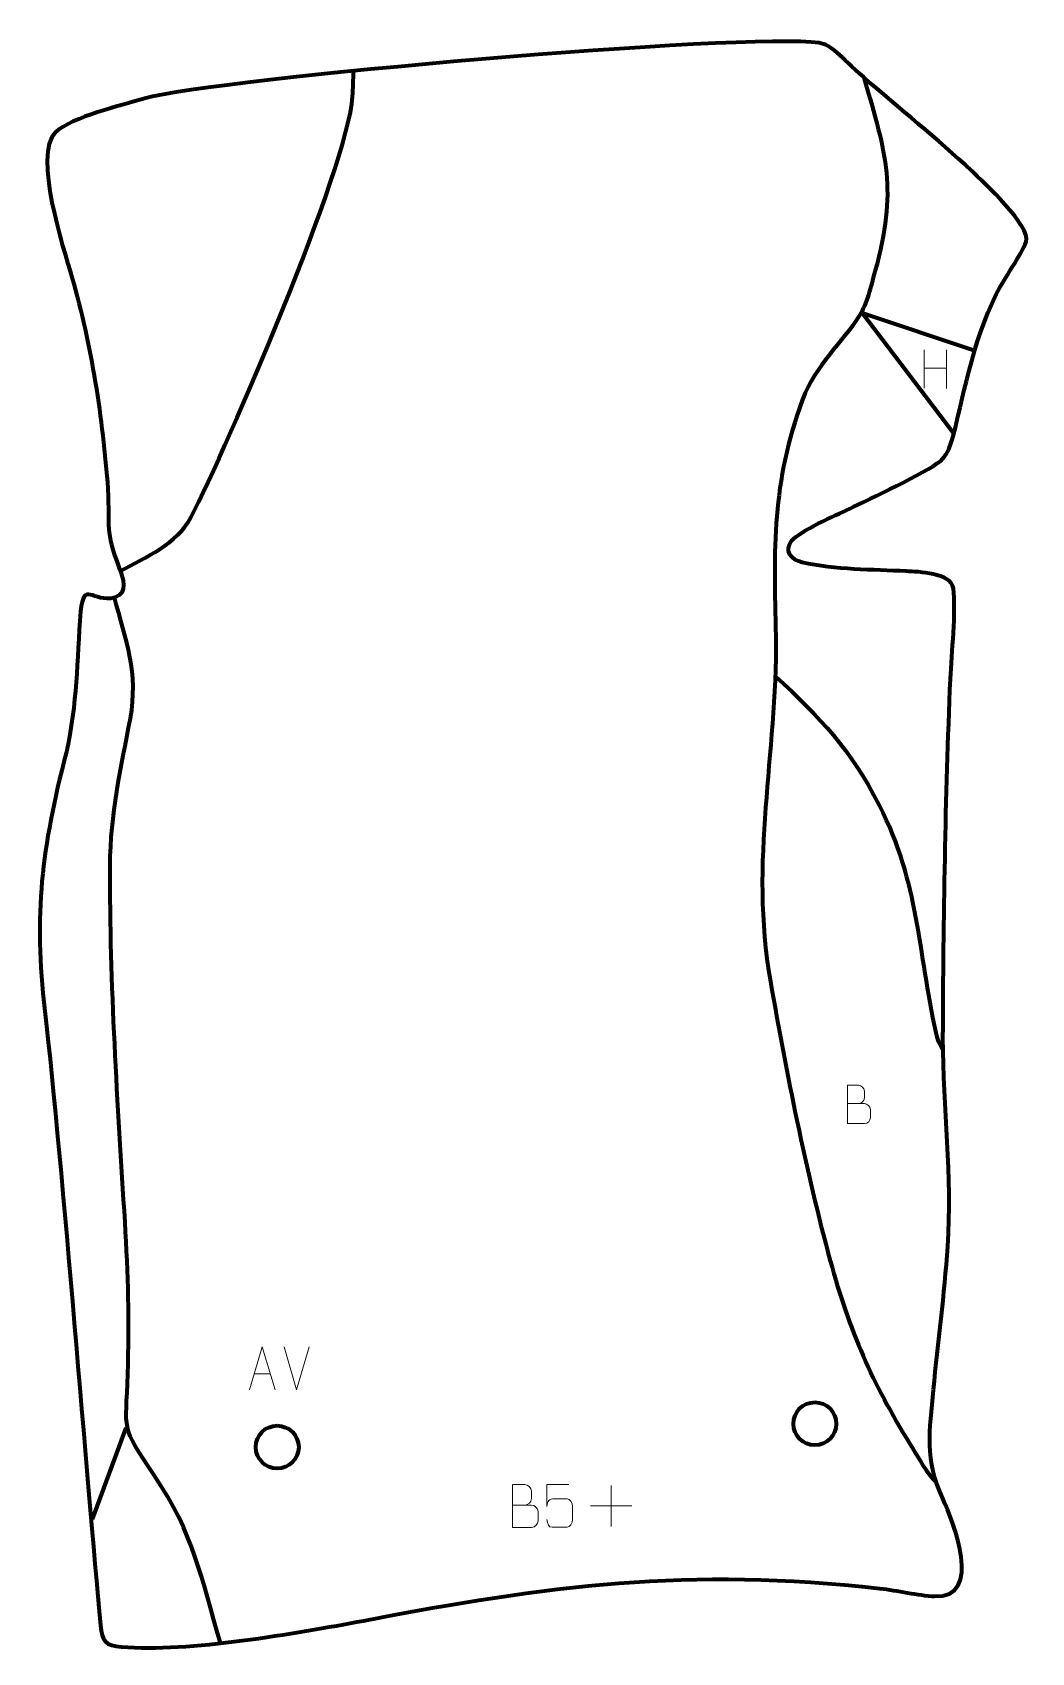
# Model space of a CAD drawing. Header units: millimetres. Extents: x -491 to 91, y 9 to 953.
import ezdxf

# ---------------------------------------------------------------- set-up
doc = ezdxf.new("R2010")
doc.units = ezdxf.units.MM
doc.header["$MEASUREMENT"] = 0
doc.layers.add('layer 1', color=7, linetype='Continuous')
doc.layers.add('layer 2', color=7, linetype='Continuous')

msp = doc.modelspace()

# ---------------------------------------------------------------- linework, layer by layer
at = {"layer": 'layer 1', "color": 142, "lineweight": 200}
for centre in [(-35.2806, 142.5557), (-348.4152, 128.9296)]:
    msp.add_ellipse(centre, major_axis=(0, 12.5), ratio=1, dxfattribs=at)
at = {"layer": 'layer 1', "color": 142, "lineweight": 158}
for points, knots in [([(-439.789, 639.1461), (-424.9464, 647.6678), (-406.868, 654.5955), (-398.7028, 670.4747), (-398.7028, 670.4747), (-377.2262, 712.2412), (-307.5762, 873.0697), (-304.494, 915.6684), (-304.494, 915.6684), (-304.1369, 920.6036), (-304.1153, 925.5572), (-303.8737, 930.4994)], [0, 0, 0, 0, 0.25, 0.25, 0.25, 0.25, 0.5, 0.5, 0.5, 0.5, 1, 1, 1, 1]), ([(-6.8398, 926.8511), (6.5433, 881.4034), (12.8578, 861.287), (-0.2463, 813.8849), (-0.2463, 813.8849), (-2.9309, 804.1735), (-4.7576, 795.333), (-9.3849, 787.9376), (-9.3849, 787.9376), (-19.4772, 771.8077), (-34.7932, 759.6568), (-42.4153, 739.1827), (-42.4153, 739.1827), (-60.3769, 690.9358), (-59.3438, 651.6386), (-57.998, 601.3476), (-57.998, 601.3476), (-57.3438, 531.5224), (-73.6011, 471.1906), (-61.1694, 400.2113), (-61.1694, 400.2113), (-51.786, 346.636), (-40.5788, 289.8903), (-26.2982, 237.4659), (-26.2982, 237.4659), (-15.1294, 196.4649), (-1.9689, 166.5604), (20.3051, 130.3838), (20.3051, 130.3838), (23.3913, 125.4714), (28.8461, 115.7648), (32.6029, 111.5254), (32.6029, 111.5254), (33.5832, 110.4193), (34.5582, 109.3061), (35.5354, 108.197)], [0, 0, 0, 0, 0.1, 0.1, 0.1, 0.1, 0.2, 0.2, 0.2, 0.2, 0.3, 0.3, 0.3, 0.3, 0.4, 0.4, 0.4, 0.4, 0.5, 0.5, 0.5, 0.5, 0.6, 0.6, 0.6, 0.6, 0.7, 0.7, 0.7, 0.7, 0.8, 0.8, 0.8, 0.8, 1, 1, 1, 1]), ([(45.7002, 719.3023), (45.7002, 719.3023), (-7.7801, 789.6113), (-7.7801, 789.6113), (-7.7801, 789.6113), (-7.7801, 789.6113), (57.8164, 767.6829), (57.8164, 767.6829)], [0, 0, 0, 0, 0.33333333, 0.33333333, 0.33333333, 0.33333333, 1, 1, 1, 1]), ([(-381.3924, 14.8249), (-393.1045, 53.6381), (-396.519, 77.6315), (-420.1112, 112.6175), (-420.1112, 112.6175), (-440.1659, 142.3578), (-436.4143, 137.622), (-435.4343, 171.6685), (-435.4343, 171.6685), (-434.524, 202.325), (-435.1147, 229.4303), (-437.0541, 260.022), (-437.0541, 260.022), (-441.3118, 328.7394), (-445.9663, 398.7427), (-445.7239, 467.5651), (-445.7239, 467.5651), (-445.6177, 497.7109), (-439.384, 524.0327), (-433.9478, 553.334), (-433.9478, 553.334), (-429.0866, 579.8562), (-436.495, 598.7223), (-443.2168, 623.7314)], [0, 0, 0, 0, 0.14285714, 0.14285714, 0.14285714, 0.14285714, 0.28571429, 0.28571429, 0.28571429, 0.28571429, 0.42857143, 0.42857143, 0.42857143, 0.42857143, 0.57142857, 0.57142857, 0.57142857, 0.57142857, 0.71428571, 0.71428571, 0.71428571, 0.71428571, 1, 1, 1, 1]), ([(-58.3574, 578.0348), (-31.4258, 552.9204), (-15.0904, 536.3448), (2.1826, 502.8675), (2.1826, 502.8675), (25.4248, 457.2883), (24.4809, 418.1456), (35.2025, 370.2388), (35.2025, 370.2388), (36.2504, 365.6126), (36.891, 364.1253), (39.4285, 360.1293)], [0, 0, 0, 0, 0.25, 0.25, 0.25, 0.25, 0.5, 0.5, 0.5, 0.5, 1, 1, 1, 1])]:
    msp.add_open_spline(points, degree=3, knots=knots, dxfattribs=at)
at = {"layer": 'layer 1', "color": 250, "lineweight": 9}
for points in [[(28.377, 767.9694), (28.377, 767.9694), (28.377, 745.7767), (28.377, 745.7767)], [(41.4927, 767.9694), (41.4927, 767.9694), (41.4927, 745.6191), (41.4927, 745.6191)], [(28.3945, 757.327), (28.3945, 757.327), (41.4927, 757.327), (41.4927, 757.327)], [(-337.1003, 162.3269), (-337.1003, 162.3269), (-344.4221, 187.2805), (-344.4221, 187.2805)], [(-329.7784, 187.2805), (-329.7784, 187.2805), (-337.1002, 162.3269), (-337.1002, 162.3269)], [(-361.7372, 171.5836), (-361.7372, 171.5836), (-352.2415, 171.5836), (-352.2415, 171.5836)], [(-153.8949, 106.6632), (-153.8949, 106.6632), (-153.8949, 82.6853), (-153.8949, 82.6853)], [(-165.8838, 94.6742), (-165.8838, 94.6742), (-141.9059, 94.6742), (-141.9059, 94.6742)]]:
    msp.add_open_spline(points, degree=3, dxfattribs=at)
for points, knots in [([(-16.2217, 328.9826), (-12.9627, 328.983), (-9.7033, 328.983), (-6.4436, 328.9826), (-6.4436, 328.9826), (-4.6743, 328.9671), (-2.9514, 327.4121), (-2.9514, 325.5763), (-2.9514, 325.5763), (-2.9517, 324.5655), (-2.9517, 321.8342), (-2.9514, 320.8231), (-2.9514, 320.8231), (-2.9355, 319.159), (-4.3168, 317.3552), (-6.3962, 317.3704), (-6.3962, 317.3704), (-9.6562, 317.3707), (-12.9159, 317.3707), (-16.1752, 317.3704), (-16.1752, 317.3704), (-16.1752, 324.8208), (-16.1752, 332.2709), (-16.1752, 339.7207), (-16.1752, 339.7207), (-14.0491, 339.7207), (-11.9227, 339.7207), (-9.7962, 339.7207), (-9.7962, 339.7207), (-8.2907, 339.7365), (-6.4127, 338.0253), (-6.3968, 336.2676), (-6.3968, 336.2676), (-6.3972, 334.417), (-6.3972, 334.2863), (-6.3968, 332.4354), (-6.3968, 332.4354), (-6.3814, 330.5848), (-8.0423, 328.9671), (-9.8427, 328.9826)], [0, 0, 0, 0, 0.09090909, 0.09090909, 0.09090909, 0.09090909, 0.18181818, 0.18181818, 0.18181818, 0.18181818, 0.27272727, 0.27272727, 0.27272727, 0.27272727, 0.36363636, 0.36363636, 0.36363636, 0.36363636, 0.45454545, 0.45454545, 0.45454545, 0.45454545, 0.54545455, 0.54545455, 0.54545455, 0.54545455, 0.63636364, 0.63636364, 0.63636364, 0.63636364, 0.72727273, 0.72727273, 0.72727273, 0.72727273, 0.81818182, 0.81818182, 0.81818182, 0.81818182, 1, 1, 1, 1]), ([(-364.4598, 162.3342), (-364.4598, 162.3342), (-357.0888, 187.2877), (-357.0888, 187.2877), (-357.0888, 187.2877), (-357.0888, 187.2877), (-349.5189, 162.3342), (-349.5189, 162.3342)], [0, 0, 0, 0, 0.33333333, 0.33333333, 0.33333333, 0.33333333, 1, 1, 1, 1]), ([(-211.277, 95.1622), (-207.6384, 95.1626), (-204.0513, 95.1626), (-200.4119, 95.1622), (-200.4119, 95.1622), (-198.4365, 95.1449), (-196.5129, 93.4088), (-196.5129, 91.3592), (-196.5129, 91.3592), (-196.5133, 90.2306), (-196.5133, 87.1812), (-196.5129, 86.0523), (-196.5129, 86.0523), (-196.4953, 84.1944), (-198.0374, 82.1805), (-200.3589, 82.1974), (-200.3589, 82.1974), (-203.9987, 82.1978), (-207.6381, 82.1978), (-211.277, 82.1974), (-211.277, 82.1974), (-211.277, 90.5157), (-211.277, 98.8335), (-211.277, 107.151), (-211.277, 107.151), (-208.9033, 107.151), (-206.5292, 107.151), (-204.155, 107.151), (-204.155, 107.151), (-202.4742, 107.1686), (-200.3774, 105.2581), (-200.3597, 103.2957), (-200.3597, 103.2957), (-200.3601, 101.2296), (-200.3601, 101.0836), (-200.3597, 99.0171), (-200.3597, 99.0171), (-200.3424, 96.951), (-202.1969, 95.1449), (-204.2069, 95.1622)], [0, 0, 0, 0, 0.09090909, 0.09090909, 0.09090909, 0.09090909, 0.18181818, 0.18181818, 0.18181818, 0.18181818, 0.27272727, 0.27272727, 0.27272727, 0.27272727, 0.36363636, 0.36363636, 0.36363636, 0.36363636, 0.45454545, 0.45454545, 0.45454545, 0.45454545, 0.54545455, 0.54545455, 0.54545455, 0.54545455, 0.63636364, 0.63636364, 0.63636364, 0.63636364, 0.72727273, 0.72727273, 0.72727273, 0.72727273, 0.81818182, 0.81818182, 0.81818182, 0.81818182, 1, 1, 1, 1]), ([(-178.5007, 107.129), (-178.5007, 107.129), (-191.3524, 107.129), (-191.3524, 107.129), (-191.3524, 107.129), (-191.3521, 102.8984), (-191.3521, 98.6675), (-191.3524, 94.4363), (-191.3524, 94.4363), (-191.3527, 97.7464), (-189.7217, 98.8182), (-186.9097, 98.8787), (-186.9097, 98.8787), (-184.4701, 98.879), (-182.0306, 98.879), (-179.5914, 98.8787), (-179.5914, 98.8787), (-177.9416, 98.8855), (-176.4667, 96.505), (-176.4382, 94.4363), (-176.4382, 94.4363), (-176.4385, 91.849), (-176.4385, 89.2614), (-176.4382, 86.6737), (-176.4382, 86.6737), (-176.392, 84.7143), (-177.8914, 82.278), (-179.5173, 82.2195), (-179.5173, 82.2195), (-181.4738, 82.2198), (-186.3688, 82.2198), (-188.3258, 82.2195), (-188.3258, 82.2195), (-190.1713, 82.2107), (-191.2784, 84.1755), (-191.2992, 86.7266)], [0, 0, 0, 0, 0.1, 0.1, 0.1, 0.1, 0.2, 0.2, 0.2, 0.2, 0.3, 0.3, 0.3, 0.3, 0.4, 0.4, 0.4, 0.4, 0.5, 0.5, 0.5, 0.5, 0.6, 0.6, 0.6, 0.6, 0.7, 0.7, 0.7, 0.7, 0.8, 0.8, 0.8, 0.8, 1, 1, 1, 1])]:
    msp.add_open_spline(points, degree=3, knots=knots, dxfattribs=at)
at = {"layer": 'layer 1', "color": 142, "lineweight": 158}
msp.add_open_spline([(-455.9621, 86.8786), (-455.9621, 86.8786), (-436.3414, 140.2575), (-436.3414, 140.2575)], degree=3, dxfattribs=at)
at = {"layer": 'layer 2', "color": 242, "lineweight": 158}
msp.add_open_spline([(-32.7942, 946.848), (-25.2734, 945.7505), (-20.8367, 939.1766), (-6.8398, 926.8511), (-6.8398, 926.8511), (13.7024, 908.7619), (36.4578, 890.9308), (56.1267, 872.2463), (56.1267, 872.2463), (62.7825, 865.8282), (90.9626, 840.0148), (87.7574, 831.0696), (87.7574, 831.0696), (84.9561, 823.2514), (74.7605, 809.2754), (70.321, 800.4764), (70.321, 800.4764), (56.4071, 770.3207), (53.0211, 749.2071), (45.3501, 717.8669), (45.3501, 717.8669), (43.4089, 710.5225), (41.1037, 706.3405), (38.0153, 703.4615), (38.0153, 703.4615), (28.7847, 695.9762), (-3.1362, 681.2249), (-15.1611, 675.4446), (-15.1611, 675.4446), (-23.3671, 671.4999), (-44.1477, 662.6846), (-48.8266, 656.8254), (-48.8266, 656.8254), (-53.3604, 651.1479), (-48.9711, 645.6962), (-42.5748, 644.1259), (-42.5748, 644.1259), (-23.325, 639.9181), (-1.7266, 640.0768), (17.9694, 639.0809), (17.9694, 639.0809), (25.1587, 638.737), (43.7467, 638.2901), (45.4105, 629.1414), (45.4105, 629.1414), (47.1109, 615.4583), (44.3807, 591.3657), (43.6921, 576.4729), (43.6921, 576.4729), (40.7705, 507.131), (39.637, 436.701), (39.3474, 367.283), (39.3474, 367.283), (39.5284, 325.9856), (44.8923, 287.5263), (42.1727, 245.7404), (42.1727, 245.7404), (40.2186, 217.549), (36.5335, 190.2499), (33.8198, 162.2625), (33.8198, 162.2625), (31.5496, 139.1207), (28.771, 120.8052), (39.2757, 99.0114), (39.2757, 99.0114), (45.0558, 85.4149), (63.4768, 40.6552), (34.4157, 42.0735), (34.4157, 42.0735), (24.8354, 42.5411), (12.7298, 45.4719), (2.5141, 46.624), (2.5141, 46.624), (-108.264, 59.1181), (-191.3841, 48.5127), (-298.195, 27.797), (-298.195, 27.797), (-337.5848, 20.5535), (-400.1089, 9.2478), (-439.0503, 12.6508), (-439.0503, 12.6508), (-448.5131, 13.4778), (-450.3801, 15.5507), (-451.3185, 25.2612), (-451.3185, 25.2612), (-459.3869, 108.7513), (-473.2514, 292.0397), (-483.7848, 382.9056), (-483.7848, 382.9056), (-490.3466, 439.511), (-485.6949, 477.7781), (-471.3748, 533.1656), (-471.3748, 533.1656), (-464.7589, 562.7256), (-465.2427, 586.2411), (-462.9631, 615.657), (-462.9631, 615.657), (-461.0331, 634.4587), (-456.1177, 620.229), (-442.9838, 623.793), (-442.9838, 623.793), (-435.2006, 626.5807), (-438.2077, 634.8589), (-440.4106, 640.8606), (-440.4106, 640.8606), (-448.9679, 664.0208), (-445.8521, 663.3155), (-447.0607, 687.0319), (-447.0607, 687.0319), (-450.0501, 728.2474), (-456.6407, 770.5765), (-467.995, 810.3261), (-467.995, 810.3261), (-472.7788, 826.9275), (-490.9958, 881.8199), (-477.4984, 894.7578), (-477.4984, 894.7578), (-468.2783, 903.5956), (-438.7696, 910.6999), (-425.7109, 914.3931), (-425.7109, 914.3931), (-383.929, 926.2097), (-74.671, 952.9588), (-32.7942, 946.848)], degree=3, knots=[0, 0, 0, 0, 0.03125, 0.03125, 0.03125, 0.03125, 0.0625, 0.0625, 0.0625, 0.0625, 0.09375, 0.09375, 0.09375, 0.09375, 0.125, 0.125, 0.125, 0.125, 0.15625, 0.15625, 0.15625, 0.15625, 0.1875, 0.1875, 0.1875, 0.1875, 0.21875, 0.21875, 0.21875, 0.21875, 0.25, 0.25, 0.25, 0.25, 0.28125, 0.28125, 0.28125, 0.28125, 0.3125, 0.3125, 0.3125, 0.3125, 0.34375, 0.34375, 0.34375, 0.34375, 0.375, 0.375, 0.375, 0.375, 0.40625, 0.40625, 0.40625, 0.40625, 0.4375, 0.4375, 0.4375, 0.4375, 0.46875, 0.46875, 0.46875, 0.46875, 0.5, 0.5, 0.5, 0.5, 0.53125, 0.53125, 0.53125, 0.53125, 0.5625, 0.5625, 0.5625, 0.5625, 0.59375, 0.59375, 0.59375, 0.59375, 0.625, 0.625, 0.625, 0.625, 0.65625, 0.65625, 0.65625, 0.65625, 0.6875, 0.6875, 0.6875, 0.6875, 0.71875, 0.71875, 0.71875, 0.71875, 0.75, 0.75, 0.75, 0.75, 0.78125, 0.78125, 0.78125, 0.78125, 0.8125, 0.8125, 0.8125, 0.8125, 0.84375, 0.84375, 0.84375, 0.84375, 0.875, 0.875, 0.875, 0.875, 0.90625, 0.90625, 0.90625, 0.90625, 0.9375, 0.9375, 0.9375, 0.9375, 1, 1, 1, 1], dxfattribs=at)

doc.saveas('drawing.dxf')
